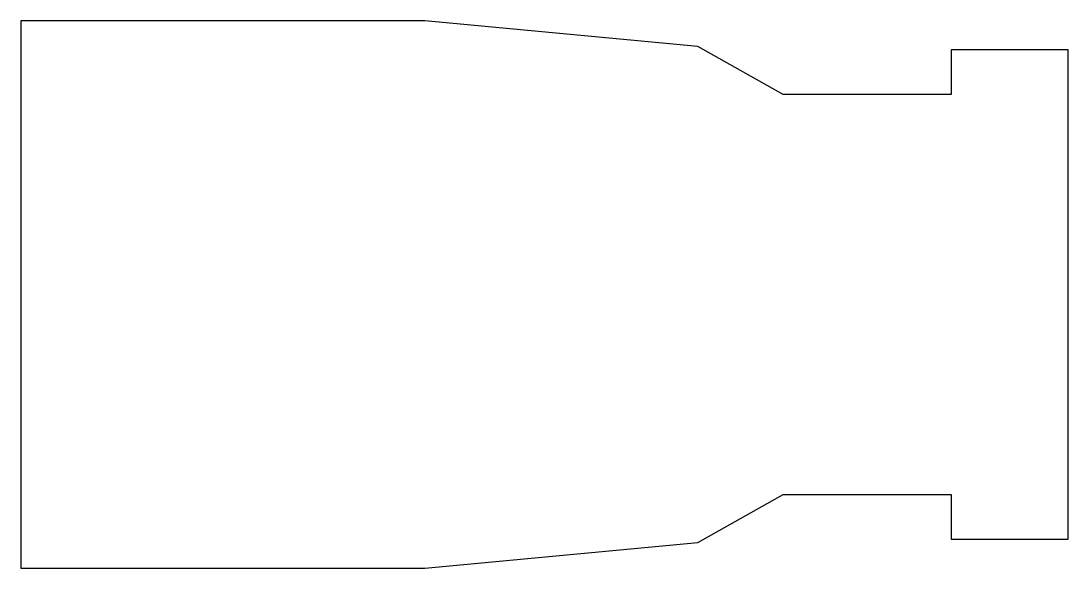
# Model space of a CAD drawing. Extents: x 0 to 156, y 0 to 82.
import ezdxf

# ---------------------------------------------------------------- set-up
doc = ezdxf.new("R2010")
doc.units = 0
doc.layers.get('0').update_dxf_attribs({"linetype": 'CONTINUOUS'})

msp = doc.modelspace()

# ---------------------------------------------------------------- linework, layer by layer
msp.add_lwpolyline([(60.25, 0), (100.94, 3.815), (113.66, 10.975), (138.7, 10.975), (138.7, 4.3), (156.15, 4.3), (156.15, 77.3), (138.7, 77.3), (138.7, 70.625), (113.66, 70.625), (100.94, 77.785), (60.25, 81.6), (0, 81.6), (0, 0)], close=True)

doc.saveas('drawing.dxf')
